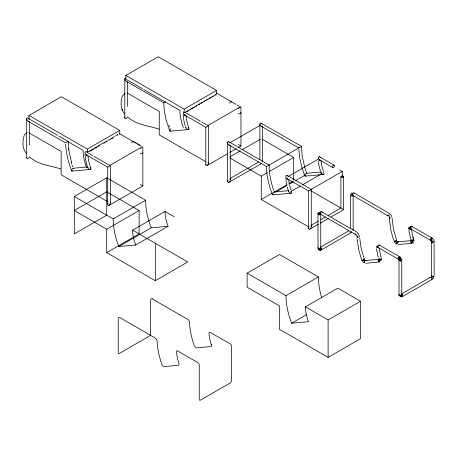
<?xml version="1.0" encoding="UTF-8"?>
<svg xmlns="http://www.w3.org/2000/svg" width="457" height="457" viewBox="0 0 457 457"><rect width="100%" height="100%" fill="white"/><g stroke="black" fill="none" stroke-linecap="round" stroke-linejoin="round"><path stroke-width="0.69" d="M29.391 156.688C29.494 158.351 26.317 159.916 26.735 157.402M140.145 148.456L142.847 146.897L142.847 185.902L108.715 205.553L107.743 204.993L108.098 203.256M87.07 152.324L86.373 151.707L85.396 151.61C84.436 152.609 85.425 154.272 86.402 154.9L107.698 167.193L110.445 165.605L110.445 203.022L110.04 204.376L109.069 205.404M127.509 116.786C127.577 118.911 123.876 119.768 124.99 117.038M227.455 153.798L207.187 165.503L205.998 165.394L205.861 164.269M183.297 111.908L183.308 113.507L184.519 114.998L205.816 127.292L208.563 125.704L208.563 163.12L208.163 164.474L207.187 165.503M261.421 163.606L228.517 182.549L227.546 181.989L227.9 180.247M230.248 145.583L230.248 180.018L229.842 181.372L228.871 182.394M318.478 224.204L309.526 229.317L308.549 228.757L308.686 227.472M342.282 177.105L342.282 171.455L308.504 190.957L287.213 178.664C286.236 178.036 285.248 176.373 286.202 175.374L287.185 175.471L311.257 189.369L311.257 226.786L310.851 228.14L309.88 229.168M26.689 157.842L26.689 118.837C26.683 117.203 28.717 118.015 29.037 119.071M124.807 117.935L124.807 78.935L124.99 78.244L125.824 77.987M227.5 181.6L227.5 142.601L227.9 141.71L228.871 141.807L269.116 165.04C269.07 173.826 270.932 182.589 273.789 190.552M259.902 159.899L259.902 123.893L260.587 122.916L301.517 146.331L302.163 155.808L304.688 167.268M318.038 213.87L318.089 213.585A3.068 1.771 60 0 1 319.929 212.756L320.328 212.556A1.377 0.817 -61.5 0 0 320.146 213.922A1.377 0.817 -61.5 0 0 321.065 214.105M319.723 212.899L319.769 212.614A3.068 1.771 60 0 1 319.849 212.368M320.934 171.986L306.413 173.283C305.527 173.614 304.076 175.608 305.19 176.145L323.653 174.494L324.259 173.951L323.916 172.975M87.91 167.159C87.458 168.593 89.795 170.073 90.943 169.147L88.784 161.527L87.847 155.569M186.028 127.257C185.576 128.691 187.913 130.165 189.061 129.245L186.902 121.625L185.965 115.661M350.776 193.774L351.839 192.848M413.688 242.233L412.928 243.021M392.06 217.818L393.437 228.946L396.665 240.399L394.437 241.513L392.809 237.451L390.735 229.38L389.313 217.955A1.377 0.725 -4 0 1 390.004 217.292M170.821 128.617L169.736 130.319L169.895 131.188L188.558 129.537M305.962 175.585L305.19 176.145M125.098 93.514L122.487 95.924C120.288 101.985 120.345 109.172 124.938 114.141M26.98 132.473L24.364 134.855C22.479 141.024 21.862 148.554 26.575 153.643M72.48 170.798L71.64 170.998L68.156 160.476L66.219 151.038L65.614 144.258M170.598 130.896L170.095 131.188M273.292 194.562L272.446 194.756L270.418 189.147L268.362 181.852L267.031 174.803L266.397 166.645L268.939 165.154M26.689 118.837L27.089 120.191L28.066 121.219L65.585 142.881L68.304 141.276L68.95 150.753L71.475 162.212M259.902 123.893L260.301 125.247L261.273 126.275L298.798 147.937L301.346 146.446M394.591 241.09L394.157 241.507M165.731 101.768L163.749 102.951L164.343 111.137L166.274 120.574L169.678 130.908M67.916 141.521L68.304 141.276M29.014 119.174L29.014 115.432L61.415 96.724L119.74 130.399L119.74 134.141M125.841 79.204L125.841 75.462L158.242 56.754L216.567 90.429L216.567 94.171L184.777 112.525M29.014 115.432L87.338 149.108L119.74 130.399M87.076 152.352L106.641 141.053M107.863 140.35L109.086 139.642M110.308 138.939L114.587 136.466M115.81 135.763L117.643 134.701M89.783 151.433L94.062 148.965M95.285 148.257L97.118 147.2M98.341 146.491L99.563 145.789M103.848 143.315L105.07 142.613M106.292 141.904L107.515 141.196M109.349 140.139L110.571 139.436M111.794 138.728L113.016 138.02M125.841 75.462L184.165 109.137L216.567 90.429M186.416 111.742L188.861 110.331M190.695 109.269L194.362 107.155M195.59 106.447L196.813 105.738M198.646 104.682L199.869 103.973M201.091 103.271L202.314 102.562M204.148 101.505L205.37 100.797M206.593 100.094L207.815 99.386M209.038 98.683L210.871 97.621M212.094 96.918L213.316 96.21M109.76 165.445L140.328 147.8M74.308 196.493L106.715 177.784L145.594 200.235A59.57 34.395 60 0 0 151.238 227.815L118.837 246.523A59.57 34.395 60 0 1 113.193 218.943L74.308 196.493L74.308 233.91L106.715 215.201L106.715 177.784M239.057 107.544L207.878 125.544L201.748 122.002M238.263 108.555L240.965 106.995L240.965 146L238.508 147.417M260.301 125.247L229.842 142.83L228.871 141.807M113.193 218.943L145.594 200.235M229.911 152.381L236.052 148.833M229.842 156.865L240.199 150.884M242.027 149.827L260.301 139.276M106.715 229.231L139.117 210.528L139.117 233.91L106.715 252.618L106.715 229.231L74.308 210.528L106.715 191.82L139.117 210.528M118.837 246.523L135.672 245.021A32.076 18.52 60 0 1 132.633 230.168L165.04 211.46L174.123 216.704M230.088 178.521L258.685 162.012M268.727 165.28L299.186 147.697M135.672 245.021L168.079 226.312A32.076 18.52 60 0 1 165.04 211.46M229.842 157.985L261.273 176.134L267.391 172.603M269.224 171.541L293.68 157.425L293.68 180.098M288.167 176.505L318.626 158.922L319.614 159.956L332.793 167.565M261.273 176.134L261.273 199.515L272.281 193.162M274.114 192.106L286.95 184.691M288.79 183.634L292.457 181.515M275.588 192.157L287.162 185.473M288.99 184.417L293.862 181.606M295.69 180.549L304.83 175.277M290.835 191.072L291.206 191.357L300.346 186.079M302.174 185.028L321.665 173.769L323.653 174.494M106.715 252.618L155.317 280.678L187.718 261.97L132.633 230.168M311.097 225.29L318.398 221.074M320.831 219.668L325.087 217.212M328.132 215.453L340.911 208.078L340.911 176.716M320.323 223.136L328.303 218.526M331.376 216.755L343.658 209.666L343.658 176.716A1.377 0.794 0 0 0 341.596 176.031A1.377 0.794 0 0 0 341.596 177.407A1.377 0.794 0 0 0 343.658 176.716M247.117 273.189L285.996 295.639A59.57 34.395 60 0 0 291.64 323.219L308.481 321.717A32.076 18.52 60 0 1 305.442 306.864L337.843 288.156L360.527 301.254L360.527 338.666L328.12 357.374L279.518 329.314L279.518 305.927L247.117 287.219L247.117 273.189L279.518 254.48L318.403 276.931A59.57 34.395 60 0 0 321.608 297.398M321.06 246.854L348.691 230.899M321.728 248.054L320.5 248.762A1.599 0.925 -60 0 1 319.694 248.842M321.162 249.968L351.342 232.544M285.996 295.639L318.403 276.931M291.64 323.219L306.316 314.747M305.442 306.864L328.12 319.957L360.527 301.254M401.674 293.845L430.374 277.279M402.954 294.696L401.732 295.405A1.919 1.108 -60 0 1 400.418 294.999M402.394 296.604L431.791 279.633M163.897 102.876L126.183 81.317L125.207 80.289L124.807 78.935M266.585 166.542L228.871 144.983L227.9 143.955L227.5 142.601M87.721 166.931L73.206 168.227L72.166 169.113L71.56 170.809M288.533 190.695L274.011 191.991L272.978 192.877L272.372 194.573M272.789 194.853L291.252 193.202L291.852 192.351L291.206 191.357M29.037 121.316L28.066 121.219M262.249 126.372L261.273 126.275M229.842 145.075L228.871 144.983M320.311 160.156L319.62 160.276L319.614 159.956L319.974 160.11M287.573 178.944L287.213 178.664L287.573 178.818M71.978 171.089L90.44 169.438M151.238 227.815L168.079 226.312M397.893 241.804L411.688 240.571M410.546 242.05L411.934 241.924A2.034 1.177 60 0 0 412.465 241.61M398.276 244.518L412.18 243.278M365.257 260.536L379.161 259.29M378.008 260.77L379.407 260.644A2.245 1.297 60 0 0 379.967 260.336M365.64 263.249L379.647 261.998M291.252 193.202L289.264 192.477L288.464 191.055A1.377 0.337 -19.7 0 1 288.527 190.94M73.206 168.227L73.543 168.319M306.413 173.283L306.756 173.374M274.011 191.991L274.354 192.083M126.869 81.5L126.183 81.317M396.682 240.456L396.322 240.816A3.239 1.868 60 0 0 397.801 242.507M159.002 129.091C148.628 125.698 136.814 125.012 128.246 117.472M60.884 168.993C50.51 165.6 38.696 164.914 30.122 157.379M352.273 194.396L352.016 194.311A2.748 1.588 60 0 0 350.593 195.362L350.439 195.436A1.377 0.817 1.7 0 0 351.947 196.064A1.377 0.817 1.7 0 0 353.141 195.276M216.538 92.942L217.589 93.714M334.164 165.183A1.377 0.794 -60 0 0 332.542 166.622A1.377 0.794 -60 0 0 333.73 167.313A1.377 0.794 -60 0 0 334.164 165.183L319.226 156.608L318.255 157.174L318.626 158.922M152.107 298.821L187.638 319.317A2.702 1.56 60 0 1 189.552 322.545L189.655 324.367A59.57 34.395 60 0 0 194.276 345.612A2.879 1.662 60 0 0 196.95 347.823L210.797 346.583A2.034 1.177 60 0 0 211.46 345.058L211.083 343.927A32.076 18.52 60 0 1 209.049 333.958L209.009 333.039A1.822 1.051 60 0 1 210.294 332.399L230.105 343.835A2.176 1.257 60 0 1 231.642 346.435L231.642 380.184A2.394 1.382 -60 0 1 229.951 383.115L200.6 400.064A1.919 1.108 -60 0 1 199.241 399.281L199.241 364.755A1.622 0.937 60 0 0 198.092 362.767L177.487 350.873A1.291 0.743 60 0 0 176.579 351.49A32.076 18.52 60 0 0 178.681 362.63L178.898 363.269A2.245 1.297 60 0 1 178.27 365.303L164.314 366.548A2.479 1.428 60 0 1 161.881 364.32L161.195 362.344A59.57 34.395 60 0 1 157.157 341.259A3.245 1.874 60 0 0 154.906 337.837L119.9 317.626A2.376 1.371 60 0 0 118.232 318.375L118.232 352.77A1.599 0.925 -60 0 0 119.363 353.427L149.496 336.026A1.611 0.931 -60 0 0 150.633 334.056L150.633 299.906A2.394 1.382 60 0 1 152.107 298.821L152.324 298.929M357.403 232.464L321.614 211.785A3.068 1.771 60 0 0 320.254 211.825M218.212 94.096L235.989 104.356M237.212 105.064L240.279 106.835M339.882 170.067L342.282 171.455M262.249 139.276L293.68 157.425M412.088 226.535L431.928 237.988M353.861 192.928L389.478 213.482M352.621 195.39L388.062 215.835A1.377 0.771 -58.5 0 0 388.993 215.584M410.763 228.94L430.551 240.365M185.194 112.445L200.52 121.294M126.458 79.558L142.504 88.824M143.738 89.538L179.949 110.445A38.034 21.959 60 0 0 183.36 127.549M238.263 144.441L240.965 146M310.777 190.683L343.658 209.666M127.48 93.159L159.27 111.514L159.27 134.895L206.033 161.892M379.281 245.009L399.932 256.931M398.013 257.411L399.224 258.108A1.622 0.937 60 0 1 400.372 260.096L400.372 261.507M320.368 214.167L355.335 234.355M377.956 247.414L398.515 259.285M261.273 199.515L308.909 227.015M133.358 141.419L139.762 145.115M119.477 133.644L136.032 143.201M137.254 143.909L141.55 146.383M28.751 118.677L57.759 135.426M58.993 136.135L67.636 141.127M87.687 152.707L92.594 155.534M93.816 156.243L109.143 165.091M67.899 141.624L83.128 150.416A38.034 21.959 60 0 0 86.533 167.519M140.282 184.422L142.847 185.902M28.751 132.707L61.152 151.416L61.152 174.803L107.909 201.794M319.586 156.762L320.283 157.379M261.273 123.099L262.249 124.127M287.185 175.471L287.881 176.088M323.242 172.363L323.613 172.649M208.163 162.229L208.563 163.12M321.665 173.769L320.865 172.346A1.377 0.337 -19.7 0 1 321.077 172.1M188.518 127.692L189.044 128.354M90.4 167.593L90.926 168.256M119.471 133.615L119.763 134.038M394.437 241.513L394.442 241.896A3.239 1.868 60 0 0 397.019 244.027L397.264 244.032A1.377 1.074 87.5 0 1 397.287 242.216A1.377 1.074 87.5 0 1 398.698 242.05M215.715 94.799L215.938 95.256M117.598 134.701L117.82 135.158M311.068 226.095L311.257 226.786M230.065 179.327L230.248 180.018M306.83 173.563L304.659 167.159M304.773 175.865L302.077 168.039M185.93 127.817L185.77 127.389A1.377 0.337 -19.7 0 1 185.839 127.275M87.813 167.719L87.653 167.291A1.377 0.337 -19.7 0 1 87.864 167.045M211.305 344.561L211.46 345.058M364.28 259.148L361.036 247.648L359.756 238.354M361.744 260.17L358.762 250.065L357.008 238.48M323.436 171.438L321.722 165.365L321.06 160.624M291.035 190.146L289.589 185.291M288.487 191.135L287.23 187.113M413.237 237.96L412.991 237.132L413.499 238.794M408.878 230.191L410.934 239.736M381.098 257.502L379.196 248.517M320.443 171.124L319.02 165.805L318.312 160.761M185.348 126.166L183.925 120.848L183.154 114.593M86.824 164.766L87.23 166.068M412.591 240.399L412.437 239.902L412.591 240.399A2.034 1.177 60 0 1 412.637 240.639M376.454 248.694L378.196 257.36M302.043 167.936L299.798 158.419L298.827 149.313M86.79 164.657L85.568 159.464L85.036 154.495M413.019 237.24L411.614 230.002M286.619 184.514L285.848 178.259M289.092 182.863L288.658 179.327M110.4 202.64L110.445 203.022M434.15 274.828L434.076 241.239A2.862 1.651 60 0 0 432.59 238.503A1.377 0.566 -48.7 0 0 431.876 238.514A1.377 0.566 -48.7 0 0 430.911 239.474A2.862 1.651 60 0 1 432.396 242.21L432.773 242.53A1.377 0.754 -2.4 0 1 431.414 241.913A1.377 0.754 -2.4 0 1 432.419 241.056M410.18 229.3L410.14 228.38A1.822 1.051 60 0 1 411.077 227.592M321.02 172.466L321.025 172.775M288.618 191.175L288.624 191.483M432.773 241.776L432.773 243.181M431.402 241.816L431.402 274.828M401.749 260.073A1.377 0.765 -1.6 0 1 399.686 260.776A1.377 0.765 -1.6 0 1 399.686 259.445A1.377 0.765 -1.6 0 1 401.749 260.073L401.749 294.594M398.995 260.124L398.995 294.645M353.141 195.979L353.141 229.425M350.393 195.219L350.393 228.203M328.12 319.957L328.12 357.374M320.74 213.785L320.74 248.082M319.363 215.116L319.363 213.716A2.376 1.371 60 0 1 320.631 212.791M317.992 213.642L317.992 248.134M308.504 190.957L308.504 228.374M262.649 126.875L262.649 161.475M205.816 127.292L205.816 164.709M184.165 109.137L184.165 112.879M155.317 243.261L155.317 280.678M127.554 81.917L127.554 106.464M107.698 167.193L107.698 204.61M87.338 149.108L87.338 152.221M29.437 121.819L29.437 144.955M397.384 243.044A2.879 1.662 60 0 1 395.414 240.953M351.77 195.248A2.394 1.382 60 0 1 352.615 194.042M364.543 261.644A2.479 1.428 60 0 1 363.012 259.662M380.11 258.868A2.245 1.297 60 0 1 380.173 259.81M377.728 246.552A1.291 0.743 60 0 1 378.139 246.095M377.756 247.711A32.076 18.52 60 0 1 377.711 246.831M432.648 276.348A2.394 1.382 -60 0 1 431.522 278.136M431.722 239.868A1.377 0.794 -60 0 1 430.3 240.011A1.377 0.794 -60 0 1 431.237 238.051A1.377 0.794 -60 0 1 432.179 238.925M412.357 226.9A1.377 0.823 -61.7 0 0 411.643 226.489L411.374 226.352L411.843 226.409A2.793 1.617 60 0 0 410.672 226.432M411.46 228.877A1.377 0.823 -61.7 0 1 410.466 228.443A1.377 0.823 -61.7 0 1 411.14 226.781L410.472 227.203A2.793 1.617 60 0 0 408.764 228.323A1.371 0.845 3.7 0 1 410.14 227.529A2.793 1.617 60 0 1 410.249 226.986M411.466 228.751A1.377 0.765 -1.6 0 1 409.786 229.328A1.377 0.765 -1.6 0 1 408.809 228.409A1.377 0.765 -1.6 0 1 410.495 227.832M413.408 239.342A1.377 0.343 -19.4 0 1 413.305 239.891A1.377 0.343 -19.4 0 1 411.466 240.462A1.377 0.343 -19.4 0 1 411.574 239.914M413.842 241.445A2.725 1.571 60 0 0 413.814 239.691A1.377 0.4 -17.6 0 1 413.419 240.205A1.377 0.4 -17.6 0 1 412.128 240.662A2.725 1.571 60 0 1 411.546 242.998L411.608 243.204A1.377 1.091 81.9 0 1 410.934 241.273A1.377 1.091 81.9 0 1 412.517 240.816M389.313 217.955A1.377 0.725 -4 0 0 389.998 218.549L389.97 218.229A3.056 1.765 60 0 0 388.107 215.087L387.839 214.916A1.377 0.771 -58.5 0 0 388.062 215.835M391.786 216.795A3.056 1.765 60 0 0 389.987 214.002L389.718 213.83A1.377 0.771 -58.5 0 1 389.747 214.099M353.335 195.328A1.377 0.868 -65.1 0 1 352.267 194.716A1.377 0.868 -65.1 0 1 353.141 192.985A1.377 0.868 -65.1 0 1 354.209 193.591M352.518 194.019A2.748 1.588 60 0 0 352.473 194.276L352.124 194.465A1.377 0.817 1.7 0 1 352.456 194.551M352.958 194.859A1.377 0.817 1.7 0 1 353.095 195.059M353.095 229.225A1.377 0.765 1.6 0 1 352.741 229.957M351.679 231.956A2.942 1.697 -60 0 1 351.153 232.424M351.604 231.928A1.377 0.765 58.4 0 1 350.662 232.47M320.528 247.625A1.377 0.817 61.7 0 1 321.322 249.819A1.377 0.817 61.7 0 1 319.637 248.848M320.557 247.677A1.377 0.817 -1.7 0 1 320.151 248.768A1.377 0.817 -1.7 0 1 318.312 248.659A1.377 0.817 -1.7 0 1 318.392 247.551M320.694 214.007A1.377 0.863 4.6 0 1 318.786 214.47A1.377 0.863 4.6 0 1 318.243 213.162A1.377 0.863 4.6 0 1 320.34 213.151M321.699 211.762A1.377 0.817 -61.5 0 1 322.008 212.402M356.014 234.281A1.377 0.771 -58.6 0 1 355.072 233.738A3.245 1.874 60 0 1 357.317 237.16M357.534 232.984A3.245 1.874 60 0 1 357.785 233.213M358.025 233.47A3.245 1.874 60 0 1 358.254 233.75M358.465 234.053A3.245 1.874 60 0 1 358.831 234.692M358.979 235.029A3.245 1.874 60 0 1 359.196 235.703M359.482 236.149A1.377 0.657 -7.3 0 1 358.974 237.109A1.377 0.657 -7.3 0 1 357.106 237.046A1.377 0.657 -7.3 0 1 357.614 236.086M363.983 259.096A1.377 0.314 -20.5 0 1 363.732 259.685A1.377 0.314 -20.5 0 1 361.853 260.216L361.99 260.553A2.833 1.639 60 0 0 364.395 262.758L364.629 262.758A1.377 1.074 87.7 0 1 364.652 260.947A1.377 1.074 87.7 0 1 366.063 260.776M364.943 260.987A2.833 1.639 60 0 1 363.863 259.467M380.213 259.776A1.377 1.091 82.1 0 0 378.476 259.844A1.377 1.091 82.1 0 0 379.082 261.924L379.024 261.718A2.931 1.691 60 0 0 379.727 259.433L379.973 259.039A1.377 0.394 -17.8 0 1 378.796 259.113A1.377 0.394 -17.8 0 1 379.15 258.565M380.904 260.661A2.931 1.691 60 0 0 381.412 258.462L381.349 258.245A1.377 0.394 -17.8 0 0 381.007 258.051M378.07 246.089A1.377 0.76 -1.9 0 0 376.351 246.963A1.377 0.76 -1.9 0 0 378.396 247.477A1.377 0.823 -61.7 0 1 377.825 245.963A1.377 0.823 -61.7 0 1 379.447 245.158M379.55 245.375A1.377 0.823 -61.7 0 1 379.59 245.649M401.56 294.188A1.377 0.817 -1.7 0 1 401.343 295.182A1.377 0.817 -1.7 0 1 399.686 295.342L400.389 295.713A2.896 1.674 -60 0 0 402.149 296.73L401.68 296.787L401.954 296.65A1.377 0.817 61.7 0 0 402.68 295.65A1.377 0.817 61.7 0 0 401.509 294.154M399.184 294.234A1.377 0.817 -1.7 0 0 399.184 295.051L399.201 295.353L399.012 294.919A2.896 1.674 -60 0 0 400.778 295.936L401.446 296.359A1.377 0.817 61.7 0 1 400.76 294.839M430.134 277.627A1.377 0.765 58.4 0 1 431.425 277.65A1.377 0.765 58.4 0 1 431.939 279.495L432.276 279.124A2.753 1.588 -60 0 0 433.95 276.222L434.104 275.748A1.377 0.765 1.6 0 1 432.248 276.222A1.377 0.765 1.6 0 1 431.585 275.12M431.939 275.782A2.753 1.588 -60 0 1 430.888 277.605M433.967 241.365A1.377 0.754 -2.4 0 1 434.15 241.736M287.282 179.401A32.076 18.52 60 0 1 287.219 178.224M319.689 160.693A32.076 18.52 60 0 1 319.62 159.516M229.814 103.271A1.377 0.794 -60 0 1 230.791 101.585A1.377 0.794 -60 0 1 231.762 102.145M240.565 112.491A1.377 0.794 0 0 1 240.428 113.684A1.377 0.794 0 0 1 238.4 113.45M72.657 166.828A59.57 34.395 60 0 1 72.04 165.051M71.652 163.863A59.57 34.395 60 0 1 71.103 162.086M68.459 149.873A59.57 34.395 60 0 1 68.322 148.742M86.476 155.637A32.076 18.52 60 0 1 86.407 154.46M131.696 143.172A1.377 0.794 -60 0 1 132.541 141.567A1.377 0.794 -60 0 1 133.61 141.779M142.801 152.752A1.377 0.794 0 0 1 142.001 153.689A1.377 0.794 0 0 1 140.282 153.352M169.478 126.863A59.57 34.395 60 0 1 168.867 125.081M401.549 260.17L401.046 260.461A2.953 1.708 60 0 0 399.247 257.348L399.749 257.057A2.953 1.708 60 0 1 401.549 260.17M185.291 115.164L184.525 115.313L184.519 114.998L185.291 115.164M87.098 155.1L86.407 155.22L86.402 154.9L87.098 155.089M320.477 250.133L319.974 249.842A2.931 1.691 -60 0 1 318.192 248.808L318.695 249.099A2.931 1.691 -60 0 0 320.477 250.133M122.453 110.257L121.956 109.491L122.453 110.257M399.195 259.21A1.377 0.765 -58.4 0 0 400.081 257.068A1.377 0.765 -58.4 0 0 398.395 258.045A1.377 0.765 -58.4 0 0 399.195 259.21"/></g></svg>
